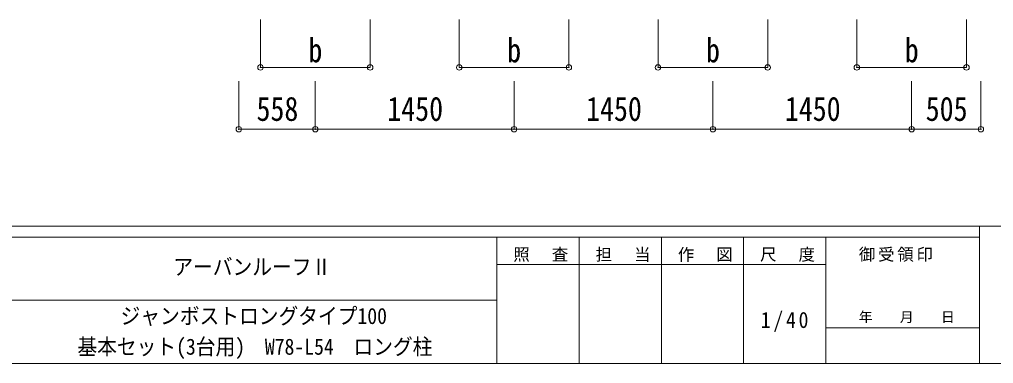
# Model space of a CAD drawing. Units: millimetres at full size, sheet at 1:40. Extents: x -11243 to 11243, y -7760 to 7760.
# Drawn here: x 119 to 7224, y -7760 to -5255 of the extents above; entities that cross this region are included whole.
import ezdxf
from ezdxf.enums import TextEntityAlignment as Align

# ---------------------------------------------------------------- set-up
doc = ezdxf.new("R2010")
doc.units = ezdxf.units.MM
doc.header["$LTSCALE"] = 40
doc.header["$PDMODE"] = 32
doc.header["$PDSIZE"] = 40
for name, color, linetype, lineweight in [('0-3_ELV2', 4, 'Continuous', 9), ('0-6_OTH_LINE', 6, 'Continuous', 9), ('F-0_240', 7, 'Continuous', 9)]:
    doc.layers.add(name, color=color, linetype=linetype, lineweight=lineweight)
doc.styles.add('ＭＳ ゴシック', font='')
doc.styles.get('ＭＳ ゴシック').set_extended_font_data('MS Gothic')

msp = doc.modelspace()

# ---------------------------------------------------------------- linework, layer by layer
at = {"layer": '0-3_ELV2', "color": 6}
for p, q in [((1877.13, -5604.38), (1877.13, -5255.38)), ((2677.13, -5604.38), (2677.13, -5255.38)), ((3327.13, -5604.38), (3327.13, -5255.38)), ((4127.13, -5604.38), (4127.13, -5255.38)), ((4777.12, -5604.38), (4777.12, -5255.38)), ((5577.12, -5604.38), (5577.12, -5255.38)), ((6227.13, -5604.38), (6227.13, -5255.38)), ((7027.13, -5604.38), (7027.13, -5255.38)), ((1877.13, -5604.38), (2677.13, -5604.38)), ((3327.13, -5604.38), (4127.13, -5604.38)), ((4777.12, -5604.38), (5577.12, -5604.38)), ((6227.13, -5604.38), (7027.13, -5604.38)), ((1719.13, -6054.38), (1719.13, -5704.38)), ((2277.13, -6054.38), (2277.13, -5704.38)), ((3727.13, -6054.38), (3727.13, -5704.38)), ((5177.12, -6054.38), (5177.12, -5704.38)), ((6627.13, -6054.38), (6627.13, -5704.38)), ((7132.13, -6054.38), (7132.13, -5704.38))]:
    msp.add_line(p, q, dxfattribs=at)
for p in [(1877.13, -5604.38), (2677.13, -5604.38), (3327.13, -5604.38), (4127.13, -5604.38), (4777.12, -5604.38), (5577.12, -5604.38), (6227.13, -5604.38), (7027.13, -5604.38), (1719.13, -6054.38), (2277.13, -6054.38), (3727.13, -6054.38), (5177.12, -6054.38), (6627.13, -6054.38), (7132.13, -6054.38)]:
    msp.add_point(p, dxfattribs=at)
at = {"layer": '0-6_OTH_LINE'}
for p, q in [((1719.13, -6054.38), (2277.13, -6054.38)), ((2277.13, -6054.38), (3727.13, -6054.38)), ((3727.13, -6054.38), (5177.12, -6054.38)), ((5177.12, -6054.38), (6627.13, -6054.38)), ((6627.13, -6054.38), (7132.13, -6054.38))]:
    msp.add_line(p, q, dxfattribs=at)
at = {"layer": 'F-0_240', "color": 5}
for p, q in [((-11242.74, -6760), (10677.26, -6760)), ((7121.58, -6760), (7121.58, -7760)), ((-11242.74, -6840), (7121.58, -6840)), ((3601.58, -6840), (3601.58, -7760)), ((4201.58, -6840), (4201.58, -7760)), ((4801.58, -6840), (4801.58, -7760)), ((5401.58, -6840), (5401.58, -7760)), ((6001.58, -6840), (6001.58, -7760)), ((3601.58, -7040), (6001.58, -7040)), ((-4598.42, -7300), (3601.58, -7300)), ((6001.58, -7500), (7121.58, -7500)), ((-11242.74, -7760), (10677.26, -7760))]:
    msp.add_line(p, q, dxfattribs=at)

# ---------------------------------------------------------------- texts
at = {"layer": '0-3_ELV2', "color": 7, "style": 'ＭＳ ゴシック', "width": 0.85}
for s, p in [('b', (2227.13, -5619.38)), ('b', (3677.13, -5619.38)), ('b', (5127.12, -5619.38)), ('b', (6577.13, -5619.38)), ('558', (1848.13, -6046.38)), ('1450', (2802.13, -6046.38)), ('1450', (4252.12, -6046.38)), ('1450', (5702.12, -6046.38)), ('505', (6729.63, -6046.38))]:
    msp.add_text(s, height=176, dxfattribs=at).set_placement(p, align=Align.BOTTOM_LEFT)
at = {"layer": 'F-0_240', "style": 'ＭＳ ゴシック', "width": 0.9}
for s, p in [('アーバンルーフⅡ', (1241.58, -7150)), ('ジャンボストロングタイプ100', (856.58, -7507.84)), ('基本セット(3台用)\u3000W78-L54\u3000ロング柱', (541.58, -7731.34))]:
    msp.add_text(s, height=117.3, dxfattribs=at).set_placement(p, align=Align.BOTTOM_LEFT)
at = {"layer": 'F-0_240', "style": 'ＭＳ ゴシック'}
msp.add_text('年\u3000\u3000月\u3000\u3000日', height=73.31, dxfattribs=at).set_placement((6241.58, -7480), align=Align.BOTTOM_LEFT)
at = {"layer": 'F-0_240', "attachment_point": 7, "style": 'ＭＳ ゴシック'}
for s, insert, char_height in [('\\T1.17;照\u3000査', (3721.58, -7020), 87.98), ('\\T1.17;担\u3000当', (4321.58, -7020), 87.98), ('\\T1.17;作\u3000図', (4921.58, -7020), 87.98), ('\\T1.17;尺\u3000度', (5521.58, -7020), 87.98), ('\\T1.17;御受領印', (6241.58, -7020), 87.98), ('\\T1.28;\\W0.9;1/40', (5526.58, -7530), 117.3)]:
    msp.add_mtext(s, dxfattribs=dict(at, insert=insert, char_height=char_height))

doc.saveas('drawing.dxf')
